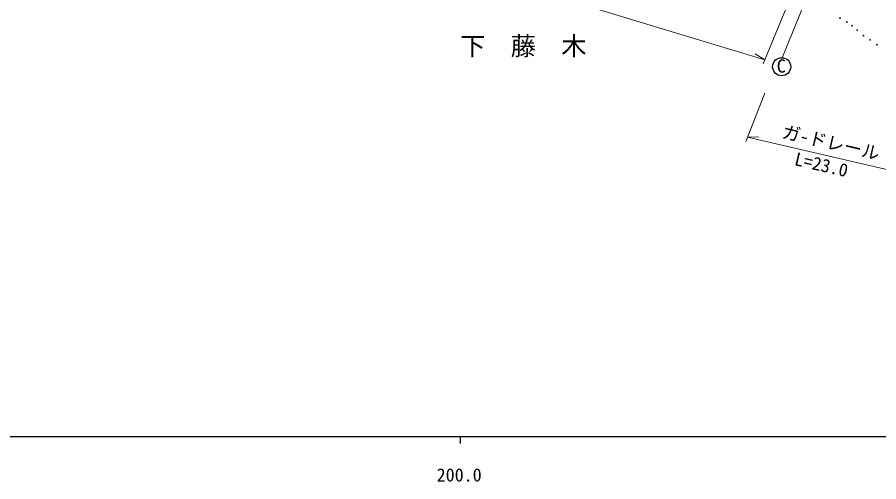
# Model space of a CAD drawing. Units: millimetres, scale not verified. Extents: x 40000 to 680000, y 20000 to 380000.
# Drawn here: x 206644 to 325950, y 198715 to 263090 of the extents above; entities that cross this region are included whole.
import ezdxf
from ezdxf.enums import TextEntityAlignment as Align

# ---------------------------------------------------------------- set-up
doc = ezdxf.new("R2010")
doc.units = ezdxf.units.MM
doc.header["$LTSCALE"] = 1000
for name, color, linetype, lineweight in [('M-BGD', 7, 'Continuous', 13), ('M-STR-HTXT', 7, 'Continuous', 13), ('M-TTL-BAND', 7, 'Continuous', 25)]:
    doc.layers.add(name, color=color, linetype=linetype, lineweight=lineweight)
doc.layers.add('M-BMK-HTXT', color=7, linetype='Continuous')
doc.styles.add('ＭＳ ゴシック', font='')
doc.styles.get('ＭＳ ゴシック').set_extended_font_data('MS Gothic')

msp = doc.modelspace()

# ---------------------------------------------------------------- linework, layer by layer
at = {"layer": 'M-BGD'}
msp.add_line((312576, 257482), (320482, 276999), dxfattribs=at)
for centre in [(320583, 262950), (321538, 262425), (322267, 261921), (322957, 261294), (323840, 260537), (324765, 259963), (325691, 259290)]:
    msp.add_circle(centre, 53.3, dxfattribs=at)
at = {"layer": 'M-BGD', "lineweight": 25}
msp.add_circle((312503, 256234), 1250, dxfattribs=at)
at = {"layer": 'M-STR-HTXT'}
for p, q in [((240334, 278340), (310177, 257200)), ((317736, 275558), (309945, 256637)), ((310177, 257200), (308850, 257994)), ((310173, 252556), (307543, 245856)), ((307788, 246478), (309334, 246501)), ((307788, 246478), (333199, 240532))]:
    msp.add_line(p, q, dxfattribs=at)
at = {"layer": 'M-TTL-BAND'}
for p, q in [((40000, 205000), (579000, 205000)), ((268000, 205000), (268000, 204000))]:
    msp.add_line(p, q, dxfattribs=at)

# ---------------------------------------------------------------- texts
at = {"layer": 'M-BGD', "style": 'ＭＳ ゴシック'}
msp.add_text('C', height=1833, dxfattribs=at).set_placement((311824, 254860), align=Align.BOTTOM_LEFT)
at = {"layer": 'M-BMK-HTXT', "style": 'ＭＳ ゴシック'}
msp.add_text('下\u3000藤\u3000木', height=2566, dxfattribs=at).set_placement((267977, 257039), align=Align.BOTTOM_LEFT)
at = {"layer": 'M-STR-HTXT', "style": 'ＭＳ ゴシック'}
for s, p in [('ガ-ドレール', (312310, 245857)), ('L=23.0', (314034, 242082))]:
    msp.add_text(s, height=1833, rotation=346.831, dxfattribs=at).set_placement(p, align=Align.BOTTOM_LEFT)
at = {"layer": 'M-TTL-BAND', "style": 'ＭＳ ゴシック'}
msp.add_text('200.0', height=1833, dxfattribs=at).set_placement((267844, 198195), align=Align.BOTTOM_CENTER)

doc.saveas('drawing.dxf')
